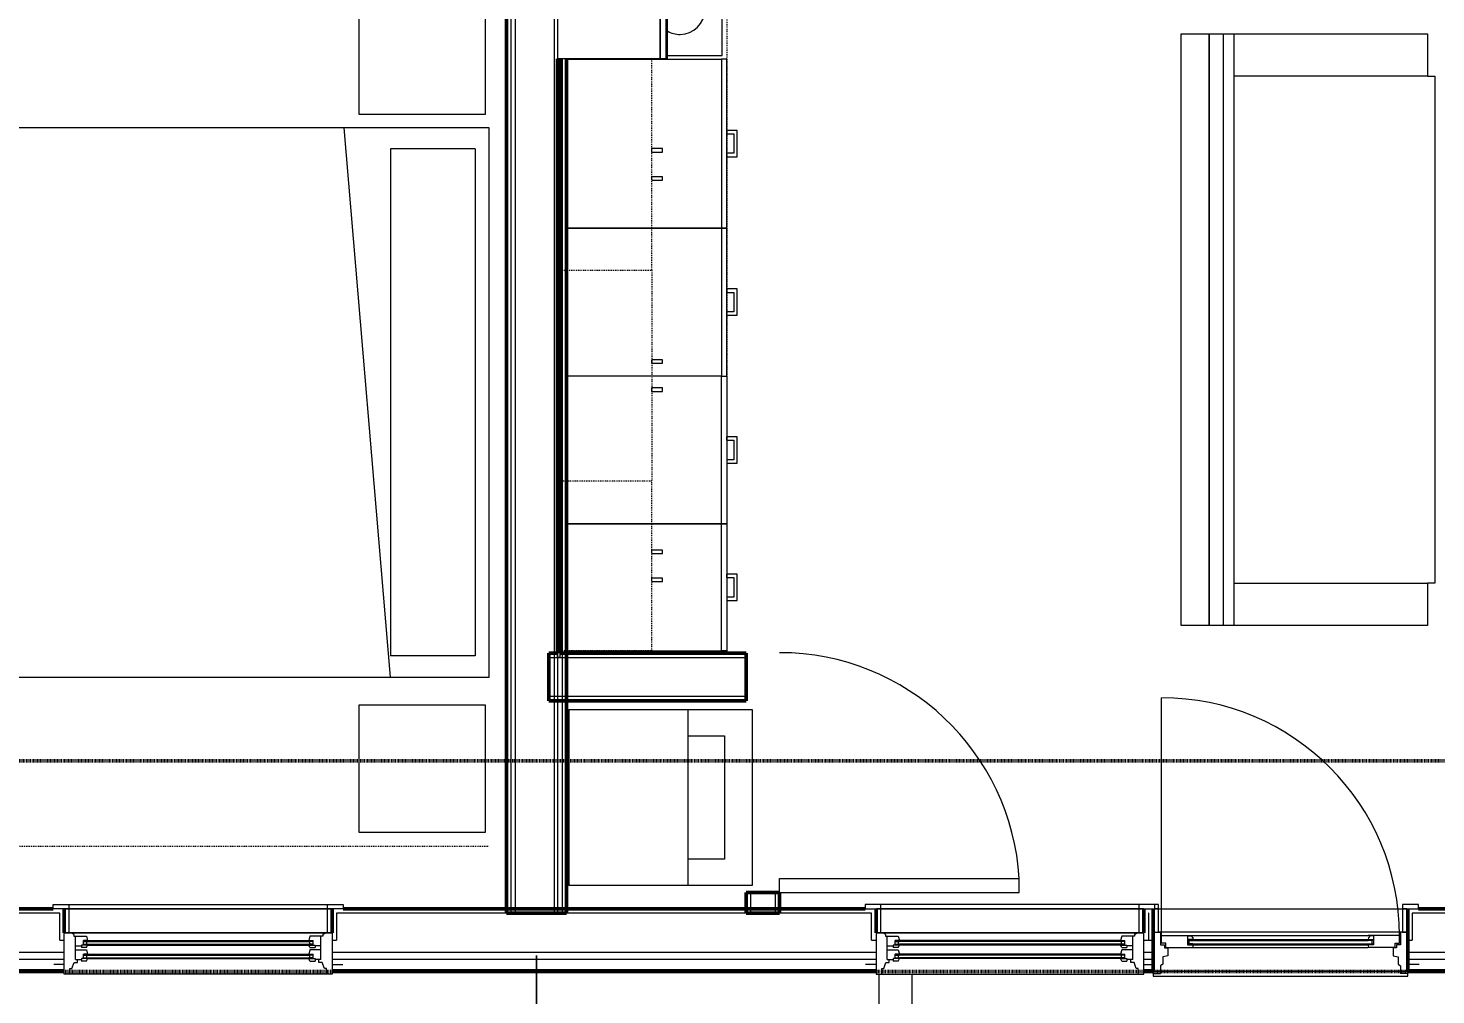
# Model space of a CAD drawing. Header units: inches. Extents: x -4217 to -1814, y 9706 to 12425.
# Drawn here: x -3410.9 to -3211.1, y 9976.9 to 10114.1 of the extents above; entities that cross this region are included whole.
import ezdxf

# ---------------------------------------------------------------- set-up
doc = ezdxf.new("R2010")
doc.units = ezdxf.units.IN
doc.header["$MEASUREMENT"] = 0
doc.linetypes.add('Dash', pattern=[0.25, 0.125, -0.125])
doc.linetypes.add('Dash 1_16_', pattern=[0.125, 0.0625, -0.0625])
for name, color, linetype, lineweight in [('A-ANNO-DIMS', 211, 'Continuous', 9), ('A-ANNO-DIMS-96', 211, 'Continuous', 9), ('A-DOOR-1', 7, 'Continuous', 9), ('A-DOOR-2', 50, 'Continuous', 20), ('A-DOOR-FRAM-1', 50, 'Continuous', 20), ('A-DOOR-FRAM-2', 7, 'Continuous', 9), ('A-DOOR-GLAZ-1', 7, 'Continuous', 9), ('A-FLOR-1', 10, 'Continuous', 13), ('A-FLOR-HRAL-1', 7, 'Continuous', 9), ('A-GLAZ-3', 7, 'Continuous', 9), ('A-GLAZ-4', 50, 'Continuous', 20), ('A-WALL', 113, 'Continuous', 13), ('A-WALL-3', 250, 'Continuous', 50), ('A-WALL-4', 10, 'Continuous', 13), ('C-PROP-LINE-2', 91, 'Dash 1_16_', 50), ('I-FURN', 30, 'Continuous', 9), ('I-FURN-1', 7, 'Continuous', 9), ('I-FURN-HDLN-1', 7, 'Dash', 9), ('I-WALL-3', 2, 'Continuous', 50), ('P-SANR-FIXT-2', 7, 'Continuous', 9), ('Q-CASE-3', 7, 'Continuous', 9), ('Q-CASE-4', 7, 'Dash', 9), ('Q-CASE-HDLN-1', 7, 'Dash', 9), ('Q-SPCQ-1', 7, 'Continuous', 9)]:
    doc.layers.add(name, color=color, linetype=linetype, lineweight=lineweight)
doc.styles.add('Century Gothic', font='ufonts.com_century-gothic.ttf', dxfattribs={"height": 9})
doc.dimstyles.new('OD__1_8__Tol__', dxfattribs={"dimscale": 12, "dimtxt": 9.397514, "dimasz": 1, "dimexe": 0.75, "dimexo": 0.5, "dimgap": 0.125, "dimtad": 1, "dimdec": 3, "dimrnd": 0.125, "dimzin": 3, "dimdsep": 46, "dimlunit": 4, "dimtxsty": 'Century Gothic', "dimblk1": 'OBLIQUE', "dimblk2": 'OBLIQUE', "dimsah": 1, "dimcen": 0.09, "dimdle": 0.75, "dimazin": 0, "dimtfac": 1, "dimtdec": 4, "dimtix": 1, "dimtmove": 0, "dimatfit": 3, "dimfxl": 1, "dimtvp": 1, "dimtfill": 1, "dimfrac": 2, "dimtolj": 1, "dimtzin": 0, "dimarcsym": 2})

# ---------------------------------------------------------------- blocks, each defined once
blk = doc.blocks.new('DIMBLOCK15-FLOOR PLAN - 2ND FLOOR')
at = {"layer": 'A-ANNO-DIMS-96'}
for p, q in [((-3338.72, 9982.44), (-3338.72, 9817.41)), ((-3338.72, 9826.41), (-3338.72, 9982.44)), ((-3857.97, 9978.63), (-3857.97, 9817.41)), ((-3857.97, 9826.41), (-3857.97, 9978.63)), ((-3866.97, 9826.41), (-3338.72, 9826.41))]:
    blk.add_line(p, q, dxfattribs=at)
at = {"layer": 'A-ANNO-DIMS-96', "lineweight": 50}
for p, q in [((-3857.97, 9826.41), (-3851.97, 9832.41)), ((-3338.72, 9826.41), (-3332.72, 9832.41)), ((-3857.97, 9826.41), (-3863.97, 9820.41)), ((-3338.72, 9826.41), (-3344.72, 9820.41))]:
    blk.add_line(p, q, dxfattribs=at)
at = {"layer": 'A-ANNO-DIMS-96', "color": 0, "insert": (-3629.08, 9839.44), "char_height": 9, "width": 73.7481, "attachment_point": 1, "line_spacing_factor": 0.984502, "style": 'Century Gothic', "bg_fill": 3, "box_fill_scale": 1.25, "bg_fill_color": 256, "bg_fill_true_color": 13158600, "bg_fill_transparency": 0}
blk.add_mtext('43\' - 3 1/4"', dxfattribs=at)
blk = doc.blocks.new('_Oblique')
at = {"color": 0, "linetype": 'ByBlock', "lineweight": -2}
blk.add_line((-0.5, -0.5), (0.5, 0.5), dxfattribs=at)
blk = doc.blocks.new('DIMBLOCK16-FLOOR PLAN - 2ND FLOOR')
at = {"layer": 'A-ANNO-DIMS-96'}
for p, q in [((-3338.72, 9982.44), (-3338.72, 9817.41)), ((-3338.72, 9826.41), (-3338.72, 9982.44)), ((-2935.52, 9982.44), (-2935.52, 9817.41)), ((-2935.52, 9826.41), (-2935.52, 9982.44)), ((-3338.72, 9826.41), (-2935.52, 9826.41))]:
    blk.add_line(p, q, dxfattribs=at)
at = {"layer": 'A-ANNO-DIMS-96', "lineweight": 50}
for p, q in [((-3338.72, 9826.41), (-3332.72, 9832.41)), ((-2935.52, 9826.41), (-2929.52, 9832.41)), ((-3338.72, 9826.41), (-3344.72, 9820.41)), ((-2935.52, 9826.41), (-2941.52, 9820.41))]:
    blk.add_line(p, q, dxfattribs=at)
at = {"layer": 'A-ANNO-DIMS-96', "color": 0, "insert": (-3167.85, 9839.44), "char_height": 9, "width": 73.7481, "attachment_point": 1, "line_spacing_factor": 0.984502, "style": 'Century Gothic', "bg_fill": 3, "box_fill_scale": 1.25, "bg_fill_color": 256, "bg_fill_true_color": 13158600, "bg_fill_transparency": 0}
blk.add_mtext('33\' - 7 1/4"', dxfattribs=at)

msp = doc.modelspace()

# ---------------------------------------------------------------- linework, layer by layer
at = {"layer": 'A-DOOR-1'}
msp.add_arc((-3304.22233, 9991.3769), 34.06659, 3.365687, 90, dxfattribs=at)
at = {"layer": 'A-DOOR-2'}
for p, q in [((-3304.22233, 9993.3769), (-3270.2145, 9993.3769)), ((-3304.22233, 9991.3769), (-3304.22233, 9993.3769)), ((-3270.2145, 9991.3769), (-3270.2145, 9993.3769)), ((-3304.22233, 9991.3769), (-3270.2145, 9991.3769))]:
    msp.add_line(p, q, dxfattribs=at)
at = {"layer": 'A-DOOR-FRAM-2'}
for p, q in [((-3250.43624, 9989.6894), (-3250.94952, 9989.6894)), ((-3213.56124, 9989.6894), (-3215.81124, 9989.6894))]:
    msp.add_line(p, q, dxfattribs=at)
at = {"layer": 'A-GLAZ-3'}
for p, q in [((-3407.29796, 9989.6894), (-3366.14952, 9989.6894)), ((-3250.94952, 9989.6894), (-3292.09796, 9989.6894))]:
    msp.add_line(p, q, dxfattribs=at)
at = {"layer": 'A-WALL'}
for p, q in [((-3342.34874, 10374.0394), (-3342.34874, 9988.4394)), ((-3341.72374, 10374.0394), (-3341.72374, 9988.4394)), ((-3336.22374, 10374.0394), (-3336.22374, 9988.4394)), ((-3335.72374, 10109.77621), (-3335.72374, 9988.4394)), ((-3335.09874, 10109.77621), (-3335.09874, 9988.4394))]:
    msp.add_line(p, q, dxfattribs=at)
at = {"layer": 'A-WALL-3'}
for p, q in [((-3335.72374, 10109.77621), (-3335.72374, 10025.3769)), ((-3335.34874, 10025.3769), (-3335.34874, 10109.77621)), ((-3335.72374, 10025.3769), (-3336.97374, 10025.3769)), ((-3336.97374, 10025.3769), (-3336.97374, 10018.6269)), ((-3308.97233, 10025.3769), (-3335.34874, 10025.3769)), ((-3308.97233, 10018.6269), (-3308.97233, 10025.3769)), ((-3336.97374, 10018.6269), (-3308.97233, 10018.6269)), ((-3304.22233, 9991.3769), (-3308.97233, 9991.3769))]:
    msp.add_line(p, q, dxfattribs=at)
at = {"layer": 'A-WALL-4'}
for p, q in [((-3336.97374, 10024.7519), (-3335.72374, 10024.7519)), ((-3335.72374, 10024.7519), (-3335.72374, 10025.3769)), ((-3335.72374, 10024.7519), (-3335.34874, 10024.7519)), ((-3335.34874, 10024.7519), (-3335.72374, 10024.7519)), ((-3335.34874, 10024.7519), (-3335.34874, 10025.3769)), ((-3335.34874, 10024.7519), (-3308.97233, 10024.7519)), ((-3336.97374, 10019.2519), (-3308.97233, 10019.2519))]:
    msp.add_line(p, q, dxfattribs=at)
at = {"layer": 'C-PROP-LINE-2'}
msp.add_line((-2099.26202, 10010.0894), (-3832.16202, 10010.0894), dxfattribs=at)
at = {"layer": 'I-FURN'}
for p, q in [((-3243.24874, 10113.31459), (-3243.24874, 10029.31459)), ((-3243.24874, 10113.31459), (-3239.74874, 10113.31459)), ((-3243.24874, 10029.31459), (-3243.24874, 10113.31459)), ((-3241.24874, 10113.31459), (-3241.24874, 10029.31459)), ((-3239.74874, 10113.31459), (-3212.24874, 10113.31459)), ((-3239.74874, 10113.31459), (-3239.74874, 10029.31459)), ((-3212.24874, 10113.31459), (-3212.24874, 10107.31459)), ((-3212.24874, 10107.31459), (-3239.74874, 10107.31459)), ((-3212.24874, 10107.31459), (-3211.24874, 10107.31459)), ((-3211.24874, 10107.31459), (-3211.24874, 10035.31459)), ((-3239.74874, 10035.31459), (-3212.24874, 10035.31459)), ((-3211.24874, 10035.31459), (-3212.24874, 10035.31459)), ((-3212.24874, 10035.31459), (-3212.24874, 10029.31459)), ((-3239.74874, 10029.31459), (-3243.24874, 10029.31459)), ((-3212.24874, 10029.31459), (-3239.74874, 10029.31459))]:
    msp.add_line(p, q, dxfattribs=at)
at = {"layer": 'I-FURN-1'}
for p, q in [((-3363.94618, 10119.91129), (-3363.94618, 10101.91129)), ((-3345.94618, 10101.91129), (-3345.94618, 10119.91129)), ((-3247.24874, 10113.31459), (-3243.24874, 10113.31459)), ((-3247.24874, 10029.31459), (-3247.24874, 10113.31459)), ((-3363.94618, 10101.91129), (-3345.94618, 10101.91129)), ((-3345.44618, 10099.97945), (-3425.44618, 10099.97945)), ((-3359.44618, 10021.97945), (-3366.0258, 10099.97945)), ((-3345.44618, 10021.97945), (-3345.44618, 10099.97945)), ((-3359.44618, 10096.97945), (-3359.44618, 10024.97945)), ((-3347.44618, 10096.97945), (-3359.44618, 10096.97945)), ((-3347.44618, 10096.97945), (-3347.44618, 10024.97945)), ((-3243.24874, 10029.31459), (-3247.24874, 10029.31459)), ((-3347.44618, 10024.97945), (-3359.44618, 10024.97945)), ((-3425.44618, 10021.97945), (-3345.44618, 10021.97945)), ((-3345.94618, 10017.97945), (-3363.94618, 10017.97945)), ((-3363.94618, 10017.97945), (-3363.94618, 9999.97945)), ((-3345.94618, 9999.97945), (-3345.94618, 10017.97945)), ((-3363.94618, 9999.97945), (-3345.94618, 9999.97945))]:
    msp.add_line(p, q, dxfattribs=at)
at = {"layer": 'I-FURN-HDLN-1'}
msp.add_line((-3461.44618, 9997.97945), (-3345.44618, 9997.97945), dxfattribs=at)
at = {"layer": 'I-WALL-3'}
for p, q in [((-3342.97374, 10373.4144), (-3342.97374, 9988.4394)), ((-3334.47374, 9988.4394), (-3334.47374, 10109.77621)), ((-3342.97374, 9988.4394), (-3334.47374, 9988.4394))]:
    msp.add_line(p, q, dxfattribs=at)
at = {"layer": 'P-SANR-FIXT-2'}
for p, q in [((-3334.13483, 10017.3769), (-3308.13483, 10017.3769)), ((-3334.13483, 10017.3769), (-3334.13483, 9992.3769)), ((-3317.22858, 10017.3769), (-3317.22858, 9992.3769)), ((-3308.13483, 10017.3769), (-3308.13483, 9992.3769)), ((-3317.22858, 10013.6269), (-3312.04108, 10013.6269)), ((-3312.04108, 10013.6269), (-3312.04108, 9996.1269)), ((-3312.04108, 9996.1269), (-3317.22858, 9996.1269)), ((-3308.13483, 9992.3769), (-3334.13483, 9992.3769))]:
    msp.add_line(p, q, dxfattribs=at)
at = {"layer": 'Q-CASE-3'}
for p, q in [((-3335.72374, 10139.6581), (-3335.72374, 10109.77621)), ((-3321.23555, 10139.6581), (-3321.23555, 10109.77621)), ((-3321.11744, 10109.77621), (-3321.11744, 10139.6581)), ((-3320.33004, 10109.77621), (-3320.33004, 10139.6581)), ((-3320.1244, 10109.77621), (-3320.1244, 10139.6581)), ((-3321.23555, 10109.77621), (-3335.72374, 10109.77621)), ((-3334.47374, 10109.7206), (-3312.47374, 10109.7206)), ((-3320.33004, 10109.77621), (-3321.11744, 10109.77621)), ((-3320.1244, 10109.77621), (-3320.33004, 10109.77621)), ((-3311.72374, 10109.7206), (-3312.47374, 10109.7206)), ((-3312.47374, 10109.7206), (-3312.47374, 10085.7206)), ((-3311.72374, 10085.7206), (-3311.72374, 10109.7206)), ((-3310.22374, 10099.5956), (-3311.72374, 10099.5956)), ((-3311.72374, 10099.5956), (-3311.72374, 10099.09622)), ((-3311.72374, 10099.09622), (-3310.72311, 10099.09622)), ((-3310.72311, 10099.09622), (-3310.72311, 10096.34497)), ((-3310.22374, 10095.8456), (-3310.22374, 10099.5956)), ((-3322.34874, 10096.52621), (-3322.34874, 10097.01465)), ((-3320.84948, 10097.01465), (-3322.34874, 10097.01465)), ((-3320.84948, 10096.52621), (-3320.84948, 10097.01465)), ((-3322.34874, 10096.52621), (-3320.84948, 10096.52621)), ((-3311.72374, 10095.8456), (-3311.72374, 10096.34497)), ((-3310.72311, 10096.34497), (-3311.72374, 10096.34497)), ((-3311.72374, 10095.8456), (-3310.22374, 10095.8456)), ((-3322.34874, 10092.52621), (-3322.34874, 10093.01465)), ((-3320.84948, 10093.01465), (-3322.34874, 10093.01465)), ((-3320.84948, 10092.52621), (-3320.84948, 10093.01465)), ((-3322.34874, 10092.52621), (-3320.84948, 10092.52621)), ((-3312.47374, 10085.7206), (-3334.47374, 10085.7206)), ((-3334.47374, 10085.7206), (-3312.47374, 10085.7206)), ((-3312.47374, 10085.7206), (-3311.72374, 10085.7206)), ((-3311.72374, 10085.7206), (-3312.47374, 10085.7206)), ((-3312.47374, 10085.7206), (-3312.47374, 10064.7206)), ((-3311.72374, 10064.7206), (-3311.72374, 10085.7206)), ((-3310.22374, 10077.0956), (-3311.72374, 10077.0956)), ((-3311.72374, 10077.0956), (-3311.72374, 10076.59622)), ((-3310.22374, 10073.3456), (-3310.22374, 10077.0956)), ((-3311.72374, 10076.59622), (-3310.72311, 10076.59622)), ((-3310.72311, 10076.59622), (-3310.72311, 10073.84497)), ((-3311.72374, 10073.3456), (-3311.72374, 10073.84497)), ((-3310.72311, 10073.84497), (-3311.72374, 10073.84497)), ((-3311.72374, 10073.3456), (-3310.22374, 10073.3456)), ((-3322.34874, 10066.53776), (-3322.34874, 10067.02621)), ((-3320.84948, 10067.02621), (-3322.34874, 10067.02621)), ((-3320.84948, 10066.53776), (-3320.84948, 10067.02621)), ((-3312.47374, 10064.7206), (-3334.47374, 10064.7206)), ((-3312.47374, 10064.7206), (-3334.47374, 10064.7206)), ((-3322.34874, 10066.53776), (-3320.84948, 10066.53776)), ((-3312.47374, 10064.7206), (-3311.72374, 10064.7206)), ((-3312.47374, 10064.7206), (-3311.72374, 10064.7206)), ((-3312.47374, 10043.7206), (-3312.47374, 10064.7206)), ((-3311.72374, 10064.7206), (-3311.72374, 10043.7206)), ((-3322.34874, 10062.53776), (-3322.34874, 10063.02621)), ((-3320.84948, 10063.02621), (-3322.34874, 10063.02621)), ((-3320.84948, 10062.53776), (-3320.84948, 10063.02621)), ((-3322.34874, 10062.53776), (-3320.84948, 10062.53776)), ((-3311.72374, 10055.59622), (-3311.72374, 10056.0956)), ((-3310.22374, 10056.0956), (-3311.72374, 10056.0956)), ((-3311.72374, 10055.59622), (-3310.72311, 10055.59622)), ((-3310.72311, 10055.59622), (-3310.72311, 10052.84497)), ((-3310.22374, 10052.3456), (-3310.22374, 10056.0956)), ((-3311.72374, 10052.84497), (-3311.72374, 10052.3456)), ((-3310.72311, 10052.84497), (-3311.72374, 10052.84497)), ((-3311.72374, 10052.3456), (-3310.22374, 10052.3456)), ((-3334.47374, 10043.7206), (-3312.47374, 10043.7206)), ((-3312.47374, 10043.7206), (-3334.47374, 10043.7206)), ((-3311.72374, 10043.7206), (-3312.47374, 10043.7206)), ((-3312.47374, 10043.7206), (-3311.72374, 10043.7206)), ((-3312.47374, 10025.7206), (-3312.47374, 10043.7206)), ((-3311.72374, 10043.7206), (-3311.72374, 10025.7206)), ((-3322.34874, 10039.52621), (-3322.34874, 10040.01465)), ((-3320.84948, 10040.01465), (-3322.34874, 10040.01465)), ((-3322.34874, 10039.52621), (-3320.84948, 10039.52621)), ((-3320.84948, 10039.52621), (-3320.84948, 10040.01465)), ((-3322.34874, 10035.52621), (-3322.34874, 10036.01465)), ((-3320.84948, 10036.01465), (-3322.34874, 10036.01465)), ((-3322.34874, 10035.52621), (-3320.84948, 10035.52621)), ((-3320.84948, 10035.52621), (-3320.84948, 10036.01465)), ((-3311.72374, 10036.09622), (-3311.72374, 10036.5956)), ((-3310.22374, 10036.5956), (-3311.72374, 10036.5956)), ((-3311.72374, 10036.09622), (-3310.72311, 10036.09622)), ((-3310.72311, 10036.09622), (-3310.72311, 10033.34497)), ((-3310.22374, 10032.8456), (-3310.22374, 10036.5956)), ((-3311.72374, 10033.34497), (-3311.72374, 10032.8456)), ((-3310.72311, 10033.34497), (-3311.72374, 10033.34497)), ((-3311.72374, 10032.8456), (-3310.22374, 10032.8456)), ((-3334.47374, 10025.7206), (-3312.47374, 10025.7206)), ((-3311.72374, 10025.7206), (-3312.47374, 10025.7206))]:
    msp.add_line(p, q, dxfattribs=at)
at = {"layer": 'Q-CASE-4'}
for p, q in [((-3322.34874, 10109.77621), (-3335.34874, 10109.77621)), ((-3335.34874, 10109.77621), (-3335.34874, 10079.77621)), ((-3322.34874, 10079.77621), (-3322.34874, 10109.77621)), ((-3335.34874, 10079.77621), (-3322.34874, 10079.77621)), ((-3335.34874, 10049.77621), (-3335.34874, 10079.77621)), ((-3335.34874, 10079.77621), (-3322.34874, 10079.77621)), ((-3322.34874, 10079.77621), (-3322.34874, 10049.77621)), ((-3322.34874, 10049.77621), (-3335.34874, 10049.77621)), ((-3322.34874, 10049.77621), (-3335.34874, 10049.77621)), ((-3335.34874, 10049.77621), (-3335.34874, 10025.77621)), ((-3322.34874, 10025.77621), (-3322.34874, 10049.77621)), ((-3335.34874, 10025.77621), (-3322.34874, 10025.77621))]:
    msp.add_line(p, q, dxfattribs=at)
at = {"layer": 'Q-CASE-HDLN-1'}
msp.add_line((-3311.72374, 10155.7206), (-3311.72374, 10025.3769), dxfattribs=at)
at = {"layer": 'Q-SPCQ-1'}
for p, q in [((-3312.34874, 10110.2206), (-3312.34874, 10140.2206)), ((-3321.23555, 10110.2206), (-3321.11744, 10110.2206)), ((-3320.1246, 10110.2206), (-3312.34874, 10110.2206))]:
    msp.add_line(p, q, dxfattribs=at)
for start, end in [(270, 90), (238.8184888, 270)]:
    msp.add_arc((-3318.34874, 10116.7206), 3.5, start, end, dxfattribs=at)

# ---------------------------------------------------------------- next in the draw order: dimensions: what is measured, and where the dimension line sits
at = {"layer": 'A-ANNO-DIMS'}
dim = msp.add_linear_dim(base=(-3338.72374, 9826.40632), p1=(-3857.97374, 9984.6269), p2=(-3338.72374, 9988.4394), dimstyle='OD__1_8__Tol__', override={"dimpost": '<>', "dimfxl": 519.263996}, dxfattribs=at)
dim.commit()
dim.dimension.update_dxf_attribs({"geometry": 'DIMBLOCK15-FLOOR PLAN - 2ND FLOOR', "text_midpoint": (-3598.34874, 9833.13133)})

# ---------------------------------------------------------------- next in the draw order: linework, layer by layer
at = {"layer": 'A-GLAZ-3'}
for p, q in [((-3407.29796, 9989.0644), (-3407.29796, 9989.6894)), ((-3366.14952, 9989.0644), (-3407.29796, 9989.0644)), ((-3405.67296, 9989.0644), (-3367.77452, 9989.0644)), ((-3405.67296, 9985.6894), (-3405.67296, 9989.0644)), ((-3405.04796, 9989.0644), (-3405.04796, 9989.6894)), ((-3405.04796, 9985.6894), (-3405.04796, 9989.0644)), ((-3368.39952, 9989.0644), (-3368.39952, 9989.6894)), ((-3368.39952, 9985.6894), (-3368.39952, 9989.0644)), ((-3367.77452, 9989.0644), (-3367.77452, 9985.6894)), ((-3366.14952, 9989.6894), (-3366.14952, 9989.0644)), ((-3367.77452, 9985.6894), (-3405.67296, 9985.6894)), ((-3403.01671, 9984.4394), (-3402.42296, 9984.4394)), ((-3403.01671, 9984.0644), (-3402.42296, 9984.0644)), ((-3402.54796, 9984.0644), (-3402.54796, 9984.4394)), ((-3402.42296, 9984.5644), (-3371.02452, 9984.5644)), ((-3402.42296, 9984.4394), (-3371.02452, 9984.4394)), ((-3402.42296, 9984.0644), (-3371.02452, 9984.0644)), ((-3402.42296, 9983.9394), (-3371.02452, 9983.9394)), ((-3370.43077, 9984.4394), (-3371.02452, 9984.4394)), ((-3370.43077, 9984.0644), (-3371.02452, 9984.0644)), ((-3370.89952, 9984.0644), (-3370.89952, 9984.4394)), ((-3403.01671, 9982.5019), (-3402.42296, 9982.5019)), ((-3403.01671, 9982.1269), (-3402.42296, 9982.1269)), ((-3402.54796, 9982.1269), (-3402.54796, 9982.5019)), ((-3402.42296, 9982.6269), (-3371.02452, 9982.6269)), ((-3402.42296, 9982.5019), (-3371.02452, 9982.5019)), ((-3402.42296, 9982.1269), (-3371.02452, 9982.1269)), ((-3402.42296, 9982.0019), (-3371.02452, 9982.0019)), ((-3370.43077, 9982.5019), (-3371.02452, 9982.5019)), ((-3370.43077, 9982.1269), (-3371.02452, 9982.1269)), ((-3370.89952, 9982.1269), (-3370.89952, 9982.5019))]:
    msp.add_line(p, q, dxfattribs=at)
at = {"layer": 'A-GLAZ-4'}
for p, q in [((-3405.73546, 9985.6894), (-3367.71202, 9985.6894)), ((-3405.73546, 9979.8144), (-3405.73546, 9985.6894)), ((-3404.39171, 9985.40924), (-3404.72559, 9985.6894)), ((-3404.39171, 9985.40924), (-3404.39171, 9985.1894)), ((-3404.39171, 9985.1894), (-3402.57921, 9985.1894)), ((-3404.14171, 9981.8769), (-3404.14171, 9985.1894)), ((-3402.57921, 9985.1894), (-3402.42296, 9984.5644)), ((-3370.86827, 9985.1894), (-3371.02452, 9984.5644)), ((-3369.05577, 9985.1894), (-3370.86827, 9985.1894)), ((-3369.30577, 9981.8769), (-3369.30577, 9985.1894)), ((-3369.05577, 9985.40924), (-3368.72189, 9985.6894)), ((-3369.05577, 9985.40924), (-3369.05577, 9985.1894)), ((-3367.71202, 9985.6894), (-3367.71202, 9979.8144)), ((-3404.14171, 9983.8144), (-3403.29796, 9983.8144)), ((-3404.14171, 9983.2519), (-3402.57921, 9983.2519)), ((-3403.29796, 9983.9394), (-3403.29796, 9983.59565)), ((-3402.42608, 9983.9394), (-3403.29796, 9983.9394)), ((-3402.57921, 9983.59565), (-3403.29796, 9983.59565)), ((-3403.01671, 9983.9394), (-3403.01671, 9984.5644)), ((-3402.42296, 9984.5644), (-3403.01671, 9984.5644)), ((-3402.57921, 9983.59565), (-3402.42608, 9983.9394)), ((-3402.57921, 9983.2519), (-3402.42296, 9982.6269)), ((-3371.02452, 9984.5644), (-3370.43077, 9984.5644)), ((-3370.86827, 9983.2519), (-3371.02452, 9982.6269)), ((-3370.86827, 9983.59565), (-3371.02139, 9983.9394)), ((-3371.02139, 9983.9394), (-3370.14952, 9983.9394)), ((-3370.86827, 9983.59565), (-3370.14952, 9983.59565)), ((-3369.30577, 9983.2519), (-3370.86827, 9983.2519)), ((-3370.43077, 9983.9394), (-3370.43077, 9984.5644)), ((-3370.14952, 9983.9394), (-3370.14952, 9983.59565)), ((-3369.30577, 9983.8144), (-3370.14952, 9983.8144)), ((-3405.73546, 9981.1894), (-3407.23546, 9981.1894)), ((-3404.64827, 9980.6269), (-3404.32921, 9981.4394)), ((-3404.32921, 9981.4394), (-3403.86046, 9981.4394)), ((-3404.14171, 9981.8769), (-3403.29796, 9981.8769)), ((-3403.86046, 9981.4394), (-3403.86046, 9981.8769)), ((-3403.29796, 9982.0019), (-3403.29796, 9981.65815)), ((-3402.42608, 9982.0019), (-3403.29796, 9982.0019)), ((-3402.57921, 9981.65815), (-3403.29796, 9981.65815)), ((-3403.01671, 9982.0019), (-3403.01671, 9982.6269)), ((-3402.42296, 9982.6269), (-3403.01671, 9982.6269)), ((-3402.57921, 9981.65815), (-3402.42608, 9982.0019)), ((-3371.02452, 9982.6269), (-3370.43077, 9982.6269)), ((-3370.86827, 9981.65815), (-3371.02139, 9982.0019)), ((-3371.02139, 9982.0019), (-3370.14952, 9982.0019)), ((-3370.86827, 9981.65815), (-3370.14952, 9981.65815)), ((-3370.43077, 9982.0019), (-3370.43077, 9982.6269)), ((-3370.14952, 9982.0019), (-3370.14952, 9981.65815)), ((-3369.30577, 9981.8769), (-3370.14952, 9981.8769)), ((-3369.58702, 9981.4394), (-3369.58702, 9981.8769)), ((-3369.11827, 9981.4394), (-3369.58702, 9981.4394)), ((-3368.7992, 9980.6269), (-3369.11827, 9981.4394)), ((-3367.71202, 9981.1894), (-3366.21202, 9981.1894)), ((-3367.71202, 9979.8144), (-3405.73546, 9979.8144)), ((-3404.92296, 9980.6269), (-3404.64827, 9980.6269)), ((-3404.92296, 9979.8144), (-3404.92296, 9980.6269)), ((-3368.52452, 9980.6269), (-3368.7992, 9980.6269)), ((-3368.52452, 9979.8144), (-3368.52452, 9980.6269))]:
    msp.add_line(p, q, dxfattribs=at)
at = {"layer": 'A-WALL-3'}
for p, q in [((-3407.29796, 9989.0644), (-3487.98624, 9989.0644)), ((-3405.73546, 9985.6894), (-3405.73546, 9989.0644)), ((-3367.71202, 9989.0644), (-3367.71202, 9985.6894)), ((-3482.91202, 9980.1894), (-3405.73546, 9980.1894))]:
    msp.add_line(p, q, dxfattribs=at)
at = {"layer": 'A-WALL-4'}
for p, q in [((-3406.36046, 9988.4394), (-3487.36124, 9988.4394)), ((-3406.36046, 9984.6269), (-3406.36046, 9988.4394)), ((-3367.08702, 9988.4394), (-3367.08702, 9984.6269)), ((-3487.98624, 9982.9394), (-3405.73546, 9982.9394)), ((-3406.36046, 9984.6269), (-3405.73546, 9984.6269)), ((-3367.71202, 9984.6269), (-3367.08702, 9984.6269)), ((-3481.16202, 9981.9394), (-3405.73546, 9981.9394)), ((-3481.16202, 9980.4394), (-3405.73546, 9980.4394))]:
    msp.add_line(p, q, dxfattribs=at)

# ---------------------------------------------------------------- next in the draw order: dimensions: what is measured, and where the dimension line sits
at = {"layer": 'A-ANNO-DIMS'}
dim = msp.add_linear_dim(base=(-2935.52374, 9826.40632), p1=(-3338.72374, 9988.4394), p2=(-2935.52374, 9988.4394), dimstyle='OD__1_8__Tol__', override={"dimpost": '<>', "dimfxl": 403.2}, dxfattribs=at)
dim.commit()
dim.dimension.update_dxf_attribs({"geometry": 'DIMBLOCK16-FLOOR PLAN - 2ND FLOOR', "text_midpoint": (-3137.12374, 9833.13133)})

# ---------------------------------------------------------------- next in the draw order: linework, layer by layer
at = {"layer": 'A-DOOR-1'}
msp.add_line((-3249.99874, 9985.28315), (-3249.99874, 10019.03315), dxfattribs=at)
msp.add_arc((-3249.99874, 9985.28315), 33.75, 0, 90, dxfattribs=at)
at = {"layer": 'A-DOOR-2'}
for p, q in [((-3249.99874, 9984.2209), (-3249.99874, 9985.28315)), ((-3249.99874, 9985.28315), (-3245.56124, 9985.28315)), ((-3246.31124, 9985.28315), (-3246.31124, 9983.9709)), ((-3246.31124, 9985.28315), (-3246.31124, 9985.2209)), ((-3246.31124, 9985.2209), (-3245.79727, 9985.2209)), ((-3245.79727, 9985.2209), (-3245.59224, 9984.9689)), ((-3245.59224, 9984.9689), (-3245.56124, 9984.7829)), ((-3245.56124, 9985.28315), (-3220.68624, 9985.28315)), ((-3245.56124, 9984.7829), (-3245.56124, 9984.7209)), ((-3216.24874, 9985.28315), (-3220.68624, 9985.28315)), ((-3220.65524, 9984.9689), (-3220.68624, 9984.7829)), ((-3220.68624, 9984.7829), (-3220.68624, 9984.7209)), ((-3220.45021, 9985.2209), (-3220.65524, 9984.9689)), ((-3219.93624, 9985.2209), (-3220.45021, 9985.2209)), ((-3219.93624, 9985.28315), (-3219.93624, 9983.9709)), ((-3219.93624, 9985.28315), (-3219.93624, 9985.2209)), ((-3216.24874, 9984.2209), (-3216.24874, 9985.28315)), ((-3249.38238, 9984.21014), (-3249.99874, 9984.2209)), ((-3249.38238, 9983.56465), (-3249.38238, 9984.21014)), ((-3249.38238, 9983.56465), (-3245.56124, 9983.56465)), ((-3245.56124, 9984.7209), (-3246.31124, 9984.7209)), ((-3246.31124, 9983.9709), (-3245.56124, 9983.9709)), ((-3245.56124, 9983.8769), (-3245.59158, 9983.56465)), ((-3245.56124, 9983.9709), (-3245.56124, 9983.8769)), ((-3245.56124, 9983.5644), (-3220.68624, 9983.5644)), ((-3220.68624, 9984.7209), (-3219.93624, 9984.7209)), ((-3220.68624, 9983.9709), (-3220.68624, 9983.8769)), ((-3219.93624, 9983.9709), (-3220.68624, 9983.9709)), ((-3220.68624, 9983.8769), (-3220.65589, 9983.56465)), ((-3216.86509, 9983.56465), (-3220.68624, 9983.56465)), ((-3216.86509, 9984.21014), (-3216.24874, 9984.2209)), ((-3216.86509, 9983.56465), (-3216.86509, 9984.21014))]:
    msp.add_line(p, q, dxfattribs=at)
at = {"layer": 'A-DOOR-FRAM-1'}
for p, q in [((-3251.18624, 9979.8769), (-3251.18624, 9985.7519)), ((-3251.18624, 9985.7519), (-3250.15499, 9985.7519)), ((-3251.06124, 9985.7519), (-3251.18624, 9985.7519)), ((-3215.81124, 9985.7519), (-3250.43624, 9985.7519)), ((-3250.15499, 9985.7519), (-3250.15499, 9983.9699)), ((-3216.09249, 9985.7519), (-3216.09249, 9983.9699)), ((-3215.06124, 9985.7519), (-3216.09249, 9985.7519)), ((-3215.43624, 9985.7519), (-3215.06124, 9985.7519)), ((-3215.06124, 9985.7519), (-3215.18624, 9985.7519)), ((-3215.06124, 9979.8769), (-3215.06124, 9985.7519)), ((-3250.15499, 9983.9699), (-3249.57624, 9983.9699)), ((-3249.57624, 9983.9699), (-3249.57624, 9983.5329)), ((-3249.57624, 9983.5329), (-3249.12374, 9983.5329)), ((-3249.12374, 9983.5329), (-3249.12374, 9982.39557)), ((-3216.67124, 9983.5329), (-3217.12374, 9983.5329)), ((-3217.12374, 9983.5329), (-3217.12374, 9982.39557)), ((-3216.67124, 9983.9699), (-3216.67124, 9983.5329)), ((-3216.09249, 9983.9699), (-3216.67124, 9983.9699)), ((-3252.51202, 9981.1894), (-3251.18624, 9981.1894)), ((-3249.81124, 9981.23924), (-3250.15499, 9980.99854)), ((-3250.15499, 9980.99854), (-3250.15499, 9979.8769)), ((-3249.12374, 9982.39557), (-3249.81124, 9982.24039)), ((-3249.81124, 9982.24039), (-3249.81124, 9981.23924)), ((-3217.12374, 9982.39557), (-3216.43624, 9982.24039)), ((-3216.43624, 9982.24039), (-3216.43624, 9981.23924)), ((-3216.43624, 9981.23924), (-3216.09249, 9980.99854)), ((-3216.09249, 9980.99854), (-3216.09249, 9979.8769)), ((-3213.43624, 9981.1894), (-3215.06124, 9981.1894)), ((-3251.18624, 9980.1894), (-3251.18624, 9979.53315)), ((-3251.18624, 9979.8769), (-3250.15499, 9979.8769)), ((-3251.18624, 9979.53315), (-3215.06124, 9979.53315)), ((-3215.06124, 9979.8769), (-3216.09249, 9979.8769)), ((-3215.06124, 9979.53315), (-3215.06124, 9980.1894))]:
    msp.add_line(p, q, dxfattribs=at)
at = {"layer": 'A-DOOR-FRAM-2'}
for p, q in [((-3251.06124, 9989.0644), (-3251.06124, 9985.7519)), ((-3250.43624, 9989.0644), (-3250.94952, 9989.0644)), ((-3250.94952, 9989.0644), (-3250.43624, 9989.0644)), ((-3250.43624, 9989.0644), (-3250.43624, 9989.6894)), ((-3250.43624, 9985.7519), (-3250.43624, 9989.0644)), ((-3215.81124, 9989.6894), (-3215.81124, 9989.0644)), ((-3215.18624, 9989.0644), (-3215.81124, 9989.0644)), ((-3215.81124, 9989.0644), (-3215.81124, 9985.7519)), ((-3215.81124, 9989.0644), (-3213.56124, 9989.0644)), ((-3215.18624, 9985.7519), (-3215.18624, 9989.0644)), ((-3213.56124, 9989.0644), (-3213.56124, 9989.6894)), ((-3251.06124, 9985.7519), (-3250.43624, 9985.7519)), ((-3215.81124, 9985.7519), (-3215.18624, 9985.7519))]:
    msp.add_line(p, q, dxfattribs=at)
at = {"layer": 'A-DOOR-GLAZ-1'}
for p, q in [((-3246.31124, 9984.5644), (-3245.56124, 9984.5644)), ((-3245.56124, 9984.1269), (-3246.31124, 9984.1269)), ((-3246.10124, 9984.1269), (-3246.10124, 9984.5644)), ((-3245.56124, 9984.72065), (-3220.68624, 9984.72065)), ((-3245.56124, 9984.5644), (-3220.68624, 9984.5644)), ((-3245.56124, 9984.1269), (-3220.68624, 9984.1269)), ((-3245.56124, 9983.97065), (-3220.68624, 9983.97065)), ((-3219.93624, 9984.5644), (-3220.68624, 9984.5644)), ((-3220.68624, 9984.1269), (-3219.93624, 9984.1269)), ((-3220.14624, 9984.1269), (-3220.14624, 9984.5644))]:
    msp.add_line(p, q, dxfattribs=at)
at = {"layer": 'A-FLOR-1'}
for p, q in [((-3251.18624, 9980.0019), (-3252.51202, 9980.0019)), ((-3180.82344, 9980.0019), (-3215.06124, 9980.0019))]:
    msp.add_line(p, q, dxfattribs=at)
at = {"layer": 'A-FLOR-HRAL-1'}
for p, q in [((-3290.14844, 9979.8144), (-3290.14844, 9914.57719)), ((-3285.42403, 9919.3016), (-3285.42403, 9979.8144))]:
    msp.add_line(p, q, dxfattribs=at)
at = {"layer": 'A-GLAZ-3'}
for p, q in [((-3292.09796, 9989.6894), (-3292.09796, 9989.0644)), ((-3292.09796, 9989.0644), (-3250.94952, 9989.0644)), ((-3252.57452, 9989.0644), (-3290.47296, 9989.0644)), ((-3290.47296, 9989.0644), (-3290.47296, 9985.6894)), ((-3289.84796, 9989.0644), (-3289.84796, 9989.6894)), ((-3289.84796, 9985.6894), (-3289.84796, 9989.0644)), ((-3253.19952, 9989.0644), (-3253.19952, 9989.6894)), ((-3253.19952, 9985.6894), (-3253.19952, 9989.0644)), ((-3252.57452, 9985.6894), (-3252.57452, 9989.0644)), ((-3250.94952, 9989.0644), (-3250.94952, 9989.6894)), ((-3290.47296, 9985.6894), (-3252.57452, 9985.6894)), ((-3287.81671, 9984.4394), (-3287.22296, 9984.4394)), ((-3287.81671, 9984.0644), (-3287.22296, 9984.0644)), ((-3287.34796, 9984.0644), (-3287.34796, 9984.4394)), ((-3255.82452, 9984.5644), (-3287.22296, 9984.5644)), ((-3255.82452, 9984.4394), (-3287.22296, 9984.4394)), ((-3255.82452, 9984.0644), (-3287.22296, 9984.0644)), ((-3255.82452, 9983.9394), (-3287.22296, 9983.9394)), ((-3255.23077, 9984.4394), (-3255.82452, 9984.4394)), ((-3255.23077, 9984.0644), (-3255.82452, 9984.0644)), ((-3255.69952, 9984.0644), (-3255.69952, 9984.4394)), ((-3287.81671, 9982.5019), (-3287.22296, 9982.5019)), ((-3287.81671, 9982.1269), (-3287.22296, 9982.1269)), ((-3287.34796, 9982.1269), (-3287.34796, 9982.5019)), ((-3255.82452, 9982.6269), (-3287.22296, 9982.6269)), ((-3255.82452, 9982.5019), (-3287.22296, 9982.5019)), ((-3255.82452, 9982.1269), (-3287.22296, 9982.1269)), ((-3255.82452, 9982.0019), (-3287.22296, 9982.0019)), ((-3255.23077, 9982.5019), (-3255.82452, 9982.5019)), ((-3255.23077, 9982.1269), (-3255.82452, 9982.1269)), ((-3255.69952, 9982.1269), (-3255.69952, 9982.5019))]:
    msp.add_line(p, q, dxfattribs=at)
at = {"layer": 'A-GLAZ-4'}
for p, q in [((-3252.51202, 9985.6894), (-3290.53546, 9985.6894)), ((-3290.53546, 9985.6894), (-3290.53546, 9979.8144)), ((-3289.19171, 9985.40924), (-3289.52559, 9985.6894)), ((-3289.19171, 9985.40924), (-3289.19171, 9985.1894)), ((-3289.19171, 9985.1894), (-3287.37921, 9985.1894)), ((-3288.94171, 9981.8769), (-3288.94171, 9985.1894)), ((-3287.37921, 9985.1894), (-3287.22296, 9984.5644)), ((-3255.66827, 9985.1894), (-3255.82452, 9984.5644)), ((-3253.85577, 9985.1894), (-3255.66827, 9985.1894)), ((-3254.10577, 9981.8769), (-3254.10577, 9985.1894)), ((-3253.85577, 9985.40924), (-3253.52189, 9985.6894)), ((-3253.85577, 9985.40924), (-3253.85577, 9985.1894)), ((-3252.51202, 9979.8144), (-3252.51202, 9985.6894)), ((-3288.94171, 9983.8144), (-3288.09796, 9983.8144)), ((-3288.94171, 9983.2519), (-3287.37921, 9983.2519)), ((-3288.09796, 9983.9394), (-3288.09796, 9983.59565)), ((-3287.22608, 9983.9394), (-3288.09796, 9983.9394)), ((-3287.37921, 9983.59565), (-3288.09796, 9983.59565)), ((-3287.81671, 9983.9394), (-3287.81671, 9984.5644)), ((-3287.22296, 9984.5644), (-3287.81671, 9984.5644)), ((-3287.37921, 9983.59565), (-3287.22608, 9983.9394)), ((-3287.37921, 9983.2519), (-3287.22296, 9982.6269)), ((-3255.82452, 9984.5644), (-3255.23077, 9984.5644)), ((-3255.66827, 9983.2519), (-3255.82452, 9982.6269)), ((-3255.66827, 9983.59565), (-3255.82139, 9983.9394)), ((-3255.82139, 9983.9394), (-3254.94952, 9983.9394)), ((-3255.66827, 9983.59565), (-3254.94952, 9983.59565)), ((-3254.10577, 9983.2519), (-3255.66827, 9983.2519)), ((-3255.23077, 9983.9394), (-3255.23077, 9984.5644)), ((-3254.94952, 9983.9394), (-3254.94952, 9983.59565)), ((-3254.10577, 9983.8144), (-3254.94952, 9983.8144)), ((-3290.53546, 9981.1894), (-3292.03546, 9981.1894)), ((-3289.44827, 9980.6269), (-3289.12921, 9981.4394)), ((-3289.12921, 9981.4394), (-3288.66046, 9981.4394)), ((-3288.94171, 9981.8769), (-3288.09796, 9981.8769)), ((-3288.66046, 9981.4394), (-3288.66046, 9981.8769)), ((-3288.09796, 9982.0019), (-3288.09796, 9981.65815)), ((-3287.22608, 9982.0019), (-3288.09796, 9982.0019)), ((-3287.37921, 9981.65815), (-3288.09796, 9981.65815)), ((-3287.81671, 9982.0019), (-3287.81671, 9982.6269)), ((-3287.22296, 9982.6269), (-3287.81671, 9982.6269)), ((-3287.37921, 9981.65815), (-3287.22608, 9982.0019)), ((-3255.82452, 9982.6269), (-3255.23077, 9982.6269)), ((-3255.66827, 9981.65815), (-3255.82139, 9982.0019)), ((-3255.82139, 9982.0019), (-3254.94952, 9982.0019)), ((-3255.66827, 9981.65815), (-3254.94952, 9981.65815)), ((-3255.23077, 9982.0019), (-3255.23077, 9982.6269)), ((-3254.94952, 9982.0019), (-3254.94952, 9981.65815)), ((-3254.10577, 9981.8769), (-3254.94952, 9981.8769)), ((-3254.38702, 9981.4394), (-3254.38702, 9981.8769)), ((-3253.91827, 9981.4394), (-3254.38702, 9981.4394)), ((-3253.5992, 9980.6269), (-3253.91827, 9981.4394)), ((-3252.51202, 9981.1894), (-3251.01202, 9981.1894)), ((-3290.53546, 9979.8144), (-3252.51202, 9979.8144)), ((-3289.72296, 9980.6269), (-3289.44827, 9980.6269)), ((-3289.72296, 9979.8144), (-3289.72296, 9980.6269)), ((-3253.32452, 9980.6269), (-3253.5992, 9980.6269)), ((-3253.32452, 9979.8144), (-3253.32452, 9980.6269))]:
    msp.add_line(p, q, dxfattribs=at)
at = {"layer": 'A-WALL-3'}
for p, q in [((-3308.97233, 9991.3769), (-3308.97233, 9988.4394)), ((-3304.22233, 9988.4394), (-3304.22233, 9991.3769)), ((-3292.09796, 9989.0644), (-3366.14952, 9989.0644)), ((-3290.53546, 9985.6894), (-3290.53546, 9989.0644)), ((-3252.51202, 9989.0644), (-3252.51202, 9985.6894)), ((-3251.18624, 9980.1894), (-3251.18624, 9989.0644)), ((-3215.06124, 9989.0644), (-3215.06124, 9980.1894)), ((-3170.26124, 9989.0644), (-3213.56124, 9989.0644)), ((-3308.97233, 9988.4394), (-3304.22233, 9988.4394)), ((-3367.71202, 9980.1894), (-3290.53546, 9980.1894)), ((-3252.51202, 9980.1894), (-3251.18624, 9980.1894)), ((-3215.06124, 9980.1894), (-3175.33546, 9980.1894))]:
    msp.add_line(p, q, dxfattribs=at)
at = {"layer": 'A-WALL-4'}
for p, q in [((-3308.34733, 9991.3769), (-3308.34733, 9988.4394)), ((-3304.84733, 9991.3769), (-3304.84733, 9988.4394)), ((-3250.43624, 9989.0644), (-3215.81124, 9989.0644)), ((-3291.16046, 9988.4394), (-3367.08702, 9988.4394)), ((-3291.16046, 9984.6269), (-3291.16046, 9988.4394)), ((-3251.88702, 9988.4394), (-3251.88702, 9984.6269)), ((-3251.81124, 9988.4394), (-3251.88702, 9988.4394)), ((-3251.81124, 9984.6269), (-3251.81124, 9988.4394)), ((-3214.43624, 9988.4394), (-3214.43624, 9984.6269)), ((-3170.88624, 9988.4394), (-3214.43624, 9988.4394)), ((-3367.71202, 9982.9394), (-3290.53546, 9982.9394)), ((-3291.16046, 9984.6269), (-3290.53546, 9984.6269)), ((-3252.51202, 9984.6269), (-3251.88702, 9984.6269)), ((-3252.51202, 9982.9394), (-3251.18624, 9982.9394)), ((-3251.81124, 9984.6269), (-3251.18624, 9984.6269)), ((-3215.06124, 9984.6269), (-3214.43624, 9984.6269)), ((-3215.06124, 9982.9394), (-3170.26124, 9982.9394)), ((-3367.71202, 9981.9394), (-3290.53546, 9981.9394)), ((-3252.51202, 9981.9394), (-3251.18624, 9981.9394)), ((-3215.06124, 9981.9394), (-3177.08546, 9981.9394)), ((-3367.71202, 9980.4394), (-3290.53546, 9980.4394)), ((-3252.51202, 9980.4394), (-3251.18624, 9980.4394)), ((-3215.06124, 9980.1894), (-3251.18624, 9980.1894)), ((-3215.06124, 9980.4394), (-3177.08546, 9980.4394))]:
    msp.add_line(p, q, dxfattribs=at)
at = {"layer": 'C-PROP-LINE-2'}
msp.add_line((-2636.92374, 9980.1894), (-3860.72374, 9980.1894), dxfattribs=at)

doc.saveas('drawing.dxf')
